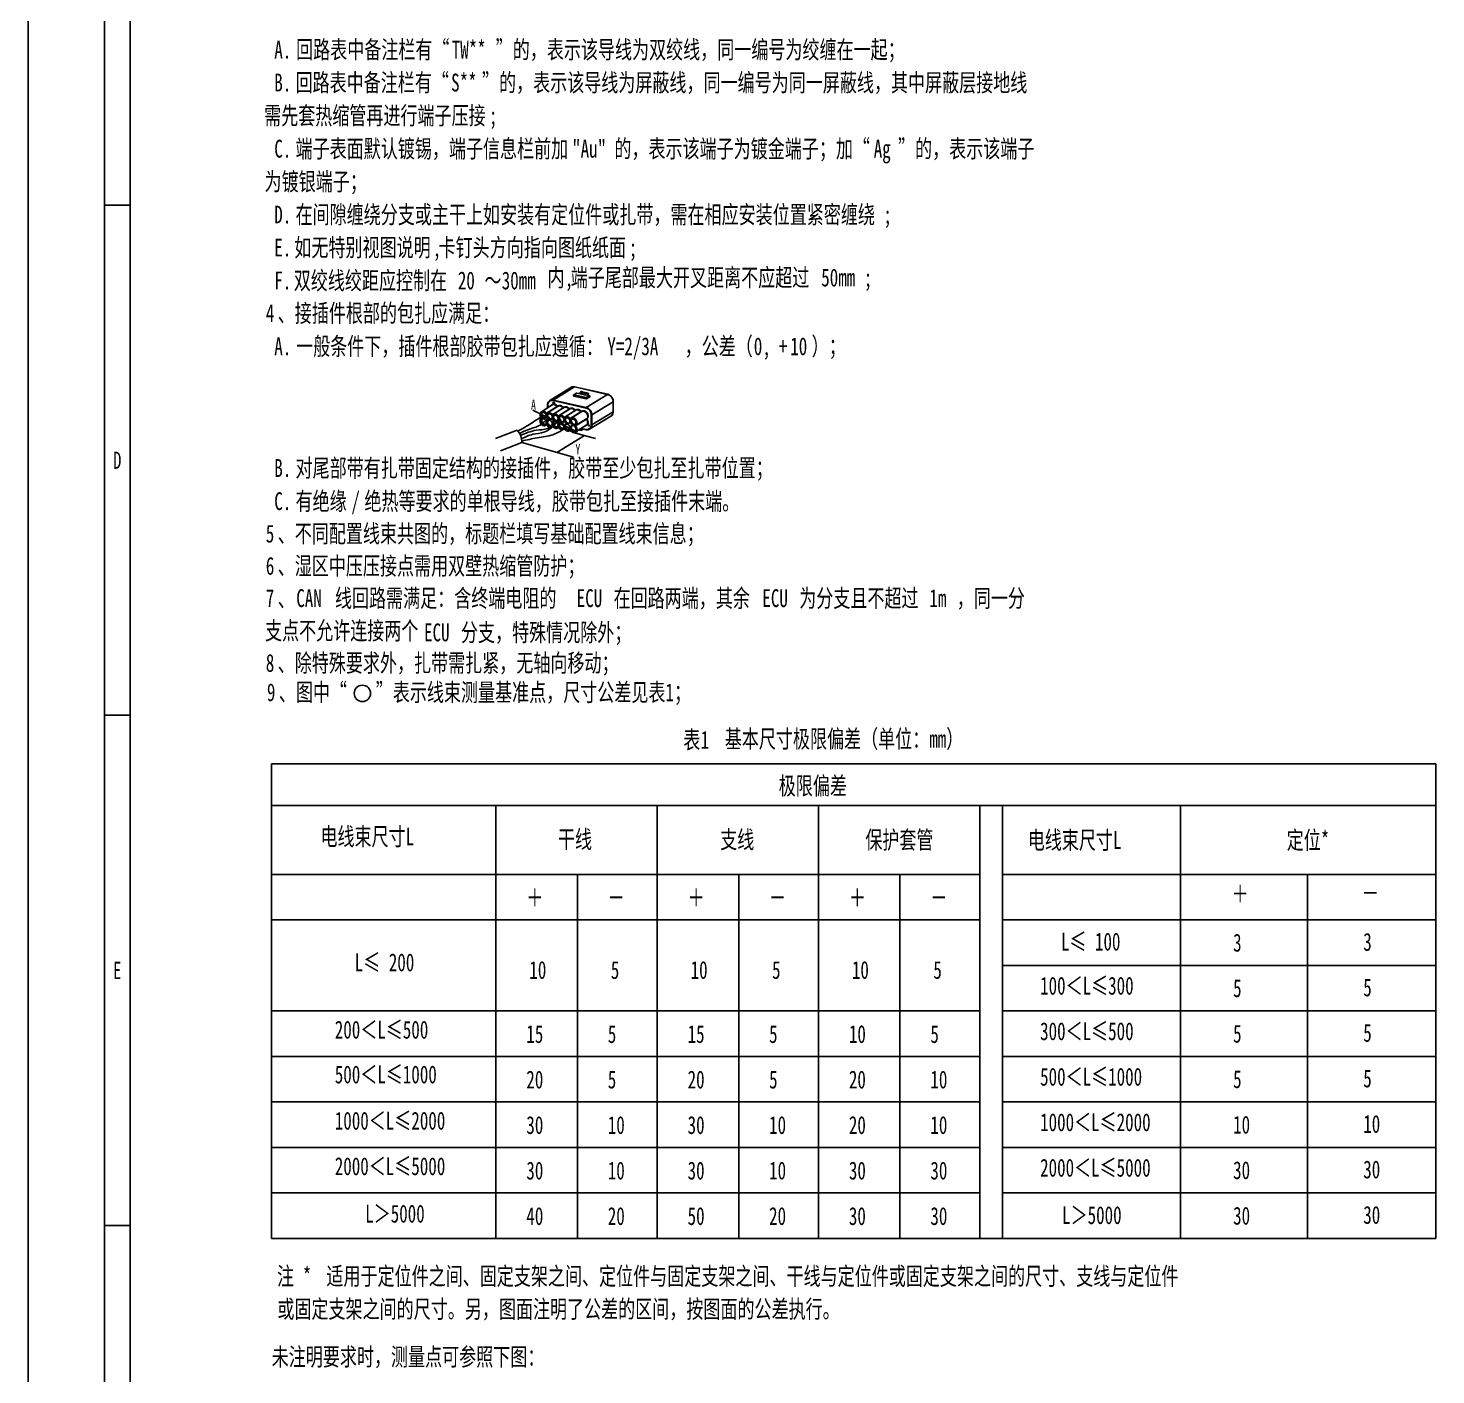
# Model space of a CAD drawing. Header units: inches. Extents: x 47316 to 59086, y 3141 to 11743.
# Drawn here: x 47316.3 to 47592.4, y 8538.1 to 8802 of the extents above; entities that cross this region are included whole.
import ezdxf

# ---------------------------------------------------------------- set-up
doc = ezdxf.new("R2010")
doc.units = ezdxf.units.IN
doc.header["$MEASUREMENT"] = 0
doc.styles.add('MtX_SimSun', font='')
doc.styles.get("Standard").update_dxf_attribs({"font": ''})
doc.styles.get('MtX_SimSun').set_extended_font_data('SimSun')
doc.styles.get('Standard').set_extended_font_data('SimSun')

msp = doc.modelspace()

# ---------------------------------------------------------------- hatches: boundary and pattern name
at = {"lineweight": -3}
h = msp.add_hatch(color=0, dxfattribs=at)
h.dxf.hatch_style = 2
h.paths.add_polyline_path([(47416.67, 8726.65), (47417.38, 8726.13), (47416.54, 8726.39)])
h = msp.add_hatch(color=0, dxfattribs=at)
h.dxf.hatch_style = 2
h.paths.add_polyline_path([(47422.89, 8723.57), (47422.04, 8723.83), (47422.76, 8723.31)])
h = msp.add_hatch(color=0, dxfattribs=at)
h.dxf.hatch_style = 2
h.paths.add_polyline_path([(47424.61, 8721.86), (47425.43, 8722.18), (47424.76, 8721.61)])
h = msp.add_hatch(color=0, dxfattribs=at)
h.dxf.hatch_style = 2
h.paths.add_polyline_path([(47420.7, 8719.45), (47420.04, 8718.86), (47420.85, 8719.2)])

# ---------------------------------------------------------------- linework, layer by layer
at = {"color": 0, "lineweight": -3}
for p, q in [((47316.34, 9087.33), (47316.34, 8246.33)), ((47336.34, 9067.33), (47336.34, 8267.33)), ((47331.34, 8767.33), (47331.34, 8814.49)), ((47336.34, 8767.33), (47331.34, 8767.33)), ((47331.34, 8767.33), (47331.34, 8267.33)), ((47418.51, 8728.94), (47418.62, 8729.02)), ((47418.62, 8729.02), (47418.63, 8729.03)), ((47418.63, 8729.03), (47422.79, 8731.59)), ((47425.75, 8727.56), (47419.27, 8729.02)), ((47419.31, 8729.13), (47423.48, 8731.69)), ((47425.79, 8727.67), (47419.31, 8729.13)), ((47422.79, 8731.59), (47422.91, 8731.65)), ((47422.91, 8731.65), (47423.03, 8731.7)), ((47423.03, 8731.7), (47423.17, 8731.72)), ((47423.17, 8731.72), (47423.32, 8731.73)), ((47423.29, 8730.1), (47423.29, 8729.92)), ((47423.32, 8731.73), (47423.47, 8731.71)), ((47423.89, 8730.5), (47423.32, 8730.15)), ((47423.32, 8730.08), (47423.32, 8729.9)), ((47423.32, 8730.08), (47425.77, 8729.53)), ((47423.32, 8729.9), (47425.77, 8729.35)), ((47423.92, 8730.51), (47423.35, 8730.16)), ((47423.35, 8730.16), (47425.8, 8729.61)), ((47423.47, 8731.71), (47423.51, 8731.7)), ((47423.48, 8731.69), (47429.96, 8730.24)), ((47423.51, 8731.7), (47430, 8730.25)), ((47424.59, 8730.36), (47423.92, 8730.51)), ((47424.59, 8730.36), (47423.93, 8730.51)), ((47424.59, 8730.34), (47424.58, 8730.63)), ((47424.6, 8730.67), (47424.8, 8730.79)), ((47424.61, 8730.33), (47424.6, 8730.61)), ((47425.61, 8730.38), (47424.6, 8730.61)), ((47425.62, 8730.1), (47424.61, 8730.33)), ((47424.63, 8730.67), (47424.82, 8730.79)), ((47425.63, 8730.44), (47424.63, 8730.67)), ((47424.82, 8730.79), (47425.05, 8730.74)), ((47424.83, 8730.79), (47425.06, 8730.74)), ((47424.99, 8730.7), (47425.05, 8730.74)), ((47425.53, 8730.58), (47424.99, 8730.7)), ((47425.53, 8730.59), (47425.02, 8730.7)), ((47425.07, 8730.74), (47425.06, 8730.74)), ((47425.07, 8730.74), (47425.3, 8730.64)), ((47425.09, 8730.69), (47425.11, 8730.68)), ((47425.09, 8730.69), (47425.09, 8730.69)), ((47425.59, 8730.62), (47425.53, 8730.58)), ((47425.57, 8730.61), (47425.53, 8730.59)), ((47425.59, 8730.62), (47425.83, 8730.56)), ((47425.6, 8730.62), (47425.84, 8730.57)), ((47425.61, 8730.38), (47425.62, 8730.1)), ((47425.83, 8730.56), (47425.63, 8730.44)), ((47425.86, 8730.51), (47425.67, 8730.39)), ((47425.67, 8730.39), (47425.68, 8730.11)), ((47425.72, 8730.13), (47425.68, 8730.11)), ((47426.4, 8729.98), (47425.72, 8730.13)), ((47426.42, 8729.98), (47425.73, 8730.14)), ((47425.77, 8729.53), (47425.77, 8729.35)), ((47429.96, 8730.24), (47425.79, 8727.67)), ((47425.8, 8729.61), (47426.4, 8729.98)), ((47425.84, 8730.57), (47425.84, 8730.56)), ((47426.2, 8730.41), (47425.84, 8730.56)), ((47425.85, 8729.54), (47426.46, 8729.91)), ((47425.85, 8729.36), (47426.46, 8729.73)), ((47425.85, 8729.54), (47425.85, 8729.36)), ((47426.22, 8730.36), (47425.86, 8730.51)), ((47426.22, 8730.2), (47426.01, 8730.08)), ((47426.22, 8730.21), (47426.22, 8730.37)), ((47426.22, 8730.2), (47426.22, 8730.36)), ((47426.46, 8729.93), (47426.46, 8729.74)), ((47426.46, 8729.91), (47426.46, 8729.73)), ((47430, 8730.25), (47430.14, 8730.21)), ((47430.14, 8730.21), (47430.29, 8730.14)), ((47430.29, 8730.14), (47430.44, 8730.05)), ((47430.44, 8730.05), (47430.58, 8729.94)), ((47430.58, 8729.94), (47430.7, 8729.81)), ((47430.7, 8729.81), (47430.81, 8729.67)), ((47430.81, 8729.67), (47430.9, 8729.52)), ((47430.9, 8729.52), (47430.98, 8729.36)), ((47430.98, 8729.36), (47431.04, 8729.19)), ((47431.04, 8729.19), (47431.07, 8729.02)), ((47431.07, 8729.02), (47431.08, 8728.86)), ((47415.31, 8727.15), (47424.04, 8722.84)), ((47416.73, 8726.43), (47416.72, 8726.3)), ((47416.72, 8726.3), (47416.73, 8726.16)), ((47416.76, 8726.53), (47416.73, 8726.43)), ((47416.8, 8726.63), (47416.76, 8726.53)), ((47416.86, 8726.72), (47416.8, 8726.63)), ((47416.92, 8726.79), (47416.86, 8726.72)), ((47417, 8726.85), (47416.92, 8726.79)), ((47419.13, 8728.16), (47417, 8726.85)), ((47420.11, 8727.84), (47417.98, 8726.53)), ((47418.06, 8726.5), (47418.06, 8726.5)), ((47420.29, 8727.9), (47418.16, 8726.59)), ((47418.19, 8728.16), (47418.18, 8727.58)), ((47418.19, 8728.16), (47418.2, 8728.31)), ((47418.2, 8728.31), (47418.22, 8728.46)), ((47418.22, 8728.46), (47418.27, 8728.61)), ((47418.23, 8728.13), (47418.23, 8727.6)), ((47418.27, 8728.61), (47418.34, 8728.74)), ((47418.34, 8728.74), (47418.42, 8728.84)), ((47418.42, 8728.84), (47418.51, 8728.94)), ((47421.27, 8727.58), (47419.14, 8726.26)), ((47419.22, 8726.24), (47419.21, 8726.24)), ((47419.27, 8728.71), (47419.24, 8728.68)), ((47419.24, 8728.68), (47419.24, 8728.63)), ((47419.24, 8728.63), (47419.27, 8728.66)), ((47419.26, 8728.64), (47419.24, 8728.63)), ((47419.26, 8728.64), (47419.27, 8728.65)), ((47419.29, 8728.72), (47419.27, 8728.71)), ((47419.3, 8728.7), (47419.27, 8728.71)), ((47419.27, 8728.66), (47419.27, 8728.43)), ((47419.27, 8728.43), (47419.3, 8728.42)), ((47419.33, 8728.72), (47419.29, 8728.72)), ((47419.33, 8728.72), (47419.3, 8728.7)), ((47419.3, 8728.42), (47419.3, 8728.7)), ((47419.33, 8728.44), (47419.3, 8728.42)), ((47421.45, 8727.64), (47419.32, 8726.33)), ((47419.33, 8728.44), (47419.33, 8728.72)), ((47419.36, 8728.65), (47419.35, 8728.63)), ((47419.35, 8728.63), (47419.38, 8728.62)), ((47419.5, 8728.56), (47419.35, 8728.44)), ((47419.35, 8728.44), (47419.35, 8728.42)), ((47419.35, 8728.42), (47419.54, 8728.37)), ((47419.38, 8728.67), (47419.36, 8728.65)), ((47419.4, 8728.68), (47419.38, 8728.67)), ((47419.4, 8728.68), (47419.38, 8728.67)), ((47419.38, 8728.62), (47419.39, 8728.64)), ((47419.4, 8728.64), (47419.38, 8728.62)), ((47419.39, 8728.64), (47419.41, 8728.64)), ((47419.39, 8728.44), (47419.52, 8728.54)), ((47419.41, 8728.45), (47419.39, 8728.44)), ((47419.54, 8728.4), (47419.39, 8728.44)), ((47419.42, 8728.69), (47419.4, 8728.68)), ((47419.42, 8728.69), (47419.4, 8728.68)), ((47419.44, 8728.67), (47419.4, 8728.68)), ((47419.4, 8728.64), (47419.41, 8728.64)), ((47419.41, 8728.64), (47419.43, 8728.64)), ((47419.41, 8728.45), (47419.55, 8728.55)), ((47419.56, 8728.42), (47419.41, 8728.45)), ((47419.46, 8728.69), (47419.42, 8728.69)), ((47419.43, 8728.64), (47419.45, 8728.64)), ((47419.46, 8728.69), (47419.44, 8728.67)), ((47419.46, 8728.67), (47419.44, 8728.67)), ((47419.45, 8728.64), (47419.48, 8728.63)), ((47419.48, 8728.68), (47419.46, 8728.69)), ((47419.48, 8728.68), (47419.46, 8728.67)), ((47419.49, 8728.66), (47419.46, 8728.67)), ((47419.51, 8728.67), (47419.48, 8728.68)), ((47419.48, 8728.63), (47419.5, 8728.61)), ((47419.51, 8728.67), (47419.49, 8728.66)), ((47419.51, 8728.64), (47419.49, 8728.66)), ((47419.5, 8728.61), (47419.51, 8728.59)), ((47419.51, 8728.58), (47419.5, 8728.56)), ((47419.54, 8728.65), (47419.51, 8728.67)), ((47419.54, 8728.65), (47419.51, 8728.64)), ((47419.53, 8728.61), (47419.51, 8728.64)), ((47419.51, 8728.59), (47419.51, 8728.58)), ((47419.52, 8728.54), (47419.53, 8728.55)), ((47419.55, 8728.55), (47419.52, 8728.54)), ((47419.56, 8728.62), (47419.53, 8728.61)), ((47419.54, 8728.59), (47419.53, 8728.61)), ((47419.53, 8728.55), (47419.54, 8728.57)), ((47419.56, 8728.57), (47419.53, 8728.55)), ((47419.56, 8728.62), (47419.54, 8728.65)), ((47419.56, 8728.6), (47419.54, 8728.59)), ((47419.54, 8728.57), (47419.54, 8728.59)), ((47419.56, 8728.59), (47419.54, 8728.57)), ((47419.56, 8728.42), (47419.54, 8728.4)), ((47419.54, 8728.37), (47419.54, 8728.4)), ((47419.56, 8728.39), (47419.54, 8728.37)), ((47419.55, 8728.55), (47419.56, 8728.57)), ((47419.56, 8728.6), (47419.56, 8728.62)), ((47419.56, 8728.59), (47419.56, 8728.6)), ((47419.56, 8728.57), (47419.56, 8728.59)), ((47419.56, 8728.39), (47419.56, 8728.42)), ((47422.43, 8727.32), (47420.3, 8726)), ((47422.61, 8727.38), (47420.48, 8726.07)), ((47423.59, 8727.05), (47421.46, 8725.74)), ((47423.77, 8727.12), (47421.64, 8725.81)), ((47424.75, 8726.79), (47422.62, 8725.48)), ((47424.93, 8726.86), (47422.8, 8725.55)), ((47426.76, 8724.25), (47426.77, 8726.22)), ((47431.05, 8726.83), (47426.89, 8724.26)), ((47426.89, 8724.26), (47426.9, 8726.23)), ((47426.9, 8726.23), (47431.06, 8728.79)), ((47430.83, 8726.16), (47430.91, 8726.26)), ((47430.91, 8726.26), (47430.98, 8726.39)), ((47430.98, 8726.39), (47431.03, 8726.53)), ((47431.03, 8726.53), (47431.06, 8726.67)), ((47431.06, 8728.79), (47431.05, 8726.83)), ((47431.06, 8726.67), (47431.07, 8726.84)), ((47431.08, 8728.82), (47431.07, 8726.86)), ((47431.07, 8726.84), (47431.07, 8726.86)), ((47431.08, 8728.86), (47431.08, 8728.82)), ((47416.72, 8725.14), (47416.71, 8725.01)), ((47416.71, 8725.01), (47416.73, 8724.88)), ((47416.74, 8725.25), (47416.72, 8725.14)), ((47416.73, 8726.16), (47416.76, 8726.03)), ((47416.73, 8724.88), (47416.76, 8724.75)), ((47416.79, 8725.36), (47416.74, 8725.25)), ((47416.76, 8726.03), (47416.8, 8725.9)), ((47416.76, 8724.75), (47416.81, 8724.62)), ((47416.84, 8725.44), (47416.79, 8725.36)), ((47416.8, 8725.9), (47416.87, 8725.78)), ((47416.81, 8724.62), (47416.88, 8724.5)), ((47416.89, 8725.51), (47416.84, 8725.44)), ((47416.87, 8725.78), (47416.89, 8725.75)), ((47416.88, 8724.5), (47416.97, 8724.39)), ((47416.97, 8725.58), (47416.89, 8725.51)), ((47416.96, 8725.66), (47416.98, 8725.62)), ((47416.98, 8725.59), (47416.97, 8725.58)), ((47416.97, 8725.58), (47416.97, 8725.58)), ((47416.97, 8724.39), (47417.06, 8724.29)), ((47416.98, 8725.62), (47416.98, 8725.59)), ((47417.06, 8724.29), (47417.17, 8724.22)), ((47417.17, 8724.22), (47417.27, 8724.16)), ((47417.27, 8724.16), (47417.38, 8724.12)), ((47417.38, 8724.12), (47417.49, 8724.1)), ((47417.49, 8724.1), (47417.61, 8724.09)), ((47417.61, 8724.09), (47417.7, 8724.11)), ((47417.7, 8724.11), (47417.8, 8724.14)), ((47417.8, 8724.14), (47417.87, 8724.18)), ((47418.01, 8724.26), (47417.87, 8724.18)), ((47417.99, 8724.27), (47417.97, 8724.26)), ((47417.99, 8724.27), (47417.98, 8724.27)), ((47417.98, 8724.27), (47417.98, 8724.26)), ((47418.01, 8724.26), (47417.99, 8724.27)), ((47418.04, 8724.24), (47418.01, 8724.26)), ((47418.08, 8724.19), (47418.04, 8724.24)), ((47418.17, 8724.08), (47418.08, 8724.19)), ((47418.28, 8723.99), (47418.17, 8724.08)), ((47418.4, 8723.91), (47418.28, 8723.99)), ((47418.5, 8723.87), (47418.4, 8723.91)), ((47418.61, 8723.84), (47418.5, 8723.87)), ((47418.72, 8723.83), (47418.61, 8723.84)), ((47418.83, 8723.84), (47418.72, 8723.83)), ((47418.94, 8723.87), (47418.83, 8723.84)), ((47419.03, 8723.92), (47418.94, 8723.87)), ((47419.17, 8724), (47419.03, 8723.92)), ((47419.15, 8724.01), (47419.13, 8724)), ((47419.15, 8724.01), (47419.14, 8724.01)), ((47419.14, 8724.01), (47419.14, 8724)), ((47419.17, 8724), (47419.15, 8724.01)), ((47419.2, 8723.98), (47419.17, 8724)), ((47419.23, 8723.93), (47419.2, 8723.98)), ((47419.33, 8723.82), (47419.23, 8723.93)), ((47419.44, 8723.73), (47419.33, 8723.82)), ((47419.56, 8723.65), (47419.44, 8723.73)), ((47419.66, 8723.61), (47419.56, 8723.65)), ((47419.77, 8723.58), (47419.66, 8723.61)), ((47419.88, 8723.57), (47419.77, 8723.58)), ((47419.99, 8723.58), (47419.88, 8723.57)), ((47420.1, 8723.61), (47419.99, 8723.58)), ((47420.19, 8723.66), (47420.1, 8723.61)), ((47420.33, 8723.74), (47420.19, 8723.66)), ((47420.31, 8723.75), (47420.29, 8723.74)), ((47420.31, 8723.75), (47420.3, 8723.74)), ((47420.3, 8723.74), (47420.3, 8723.74)), ((47420.33, 8723.74), (47420.31, 8723.75)), ((47420.36, 8723.71), (47420.33, 8723.74)), ((47420.39, 8723.67), (47420.36, 8723.71)), ((47420.38, 8725.98), (47420.37, 8725.98)), ((47420.49, 8723.56), (47420.39, 8723.67)), ((47420.6, 8723.47), (47420.49, 8723.56)), ((47420.72, 8723.39), (47420.6, 8723.47)), ((47421.49, 8723.48), (47421.35, 8723.4)), ((47421.47, 8723.49), (47421.45, 8723.48)), ((47421.47, 8723.49), (47421.46, 8723.48)), ((47421.46, 8723.48), (47421.46, 8723.48)), ((47421.49, 8723.48), (47421.47, 8723.49)), ((47421.52, 8723.45), (47421.49, 8723.48)), ((47421.55, 8723.41), (47421.52, 8723.45)), ((47421.54, 8725.72), (47421.53, 8725.72)), ((47422.7, 8725.46), (47422.69, 8725.46)), ((47422.8, 8725.55), (47422.78, 8725.53)), ((47425.8, 8724.19), (47423.67, 8722.88)), ((47425.83, 8725.46), (47423.7, 8724.15)), ((47425.83, 8725.37), (47423.7, 8724.06)), ((47424.72, 8723.26), (47424.72, 8723.45)), ((47424.84, 8723.46), (47424.9, 8723.5)), ((47424.84, 8723.24), (47424.84, 8723.46)), ((47424.85, 8723.56), (47425.73, 8723.37)), ((47424.88, 8723.5), (47425.75, 8723.31)), ((47426.33, 8724.25), (47426.3, 8724.22)), ((47426.3, 8724.22), (47426.3, 8724.17)), ((47426.3, 8724.17), (47426.33, 8724.2)), ((47426.32, 8724.18), (47426.3, 8724.17)), ((47426.32, 8724.18), (47426.33, 8724.19)), ((47426.36, 8724.26), (47426.33, 8724.25)), ((47426.37, 8724.24), (47426.33, 8724.25)), ((47426.33, 8724.2), (47426.33, 8723.97)), ((47426.33, 8723.97), (47426.36, 8723.96)), ((47426.39, 8724.26), (47426.36, 8724.26)), ((47426.36, 8723.96), (47426.37, 8724.24)), ((47426.39, 8723.98), (47426.36, 8723.96)), ((47426.39, 8724.26), (47426.37, 8724.24)), ((47426.39, 8723.98), (47426.39, 8724.26)), ((47426.45, 8723.41), (47430.62, 8725.98)), ((47430.62, 8725.98), (47430.73, 8726.06)), ((47430.73, 8726.06), (47430.83, 8726.16)), ((47408, 8721.6), (47412.22, 8723.25)), ((47413.17, 8720.81), (47408.95, 8719.16)), ((47413.17, 8720.81), (47423.31, 8717.93)), ((47425.44, 8722.18), (47420.04, 8718.86)), ((47420.82, 8723.35), (47420.72, 8723.39)), ((47420.93, 8723.32), (47420.82, 8723.35)), ((47421.04, 8723.31), (47420.93, 8723.32)), ((47421.15, 8723.32), (47421.04, 8723.31)), ((47421.26, 8723.35), (47421.15, 8723.32)), ((47421.35, 8723.4), (47421.26, 8723.35)), ((47421.65, 8723.3), (47421.55, 8723.41)), ((47421.76, 8723.21), (47421.65, 8723.3)), ((47421.88, 8723.13), (47421.76, 8723.21)), ((47421.98, 8723.09), (47421.88, 8723.13)), ((47422.09, 8723.06), (47421.98, 8723.09)), ((47422.2, 8723.05), (47422.09, 8723.06)), ((47422.31, 8723.06), (47422.2, 8723.05)), ((47422.42, 8723.09), (47422.31, 8723.06)), ((47422.51, 8723.14), (47422.42, 8723.09)), ((47422.65, 8723.22), (47422.51, 8723.14)), ((47422.63, 8723.23), (47422.61, 8723.22)), ((47422.63, 8723.23), (47422.62, 8723.22)), ((47422.62, 8723.22), (47422.62, 8723.22)), ((47422.65, 8723.22), (47422.63, 8723.23)), ((47422.68, 8723.19), (47422.65, 8723.22)), ((47422.7, 8723.17), (47422.68, 8723.19)), ((47422.78, 8723.06), (47422.7, 8723.17)), ((47422.88, 8722.97), (47422.78, 8723.06)), ((47423, 8722.89), (47422.88, 8722.97)), ((47423.11, 8722.84), (47423, 8722.89)), ((47423.24, 8722.8), (47423.11, 8722.84)), ((47423.24, 8722.8), (47427.63, 8721.56)), ((47423.36, 8722.79), (47423.24, 8722.8)), ((47423.46, 8722.8), (47423.36, 8722.79)), ((47423.57, 8722.83), (47423.46, 8722.8)), ((47423.67, 8722.87), (47423.57, 8722.83)), ((47424.47, 8723.37), (47424.47, 8723.31)), ((47424.47, 8723.3), (47424.47, 8723.31)), ((47424.47, 8723.31), (47424.47, 8723.31)), ((47424.47, 8723.31), (47424.47, 8723.31)), ((47424.48, 8723.3), (47424.47, 8723.3)), ((47424.51, 8723.3), (47424.48, 8723.3)), ((47424.51, 8723.4), (47424.51, 8723.3)), ((47424.51, 8723.3), (47424.72, 8723.26)), ((47424.51, 8723.27), (47424.51, 8723.3)), ((47424.51, 8723.26), (47424.51, 8723.27)), ((47424.51, 8723.25), (47424.51, 8723.26)), ((47424.52, 8723.25), (47424.51, 8723.25)), ((47424.52, 8723.25), (47424.77, 8723.19)), ((47424.72, 8723.26), (47424.73, 8723.23)), ((47424.75, 8723.24), (47424.72, 8723.26)), ((47424.73, 8723.23), (47424.75, 8723.2)), ((47424.79, 8723.23), (47424.75, 8723.24)), ((47424.75, 8723.2), (47424.77, 8723.19)), ((47424.83, 8723.24), (47424.79, 8723.23)), ((47425.2, 8723.43), (47424.82, 8723.2)), ((47424.84, 8723.24), (47424.83, 8723.24)), ((47425.16, 8723.44), (47424.84, 8723.24)), ((47425.75, 8723.31), (47425.89, 8723.29)), ((47425.89, 8723.29), (47426.04, 8723.28)), ((47426.04, 8723.28), (47426.19, 8723.3)), ((47426.19, 8723.3), (47426.32, 8723.34)), ((47426.32, 8723.34), (47426.43, 8723.4)), ((47426.43, 8723.4), (47426.45, 8723.41)), ((47336.34, 8667.33), (47331.34, 8667.33)), ((47592.4, 8657.79), (47364.07, 8657.79)), ((47364.07, 8657.79), (47364.07, 8564.79)), ((47592.4, 8564.79), (47592.4, 8657.79)), ((47364.07, 8649.68), (47542.31, 8649.68)), ((47408.07, 8564.79), (47408.07, 8649.68)), ((47439.7, 8564.79), (47439.7, 8649.68)), ((47471.33, 8564.79), (47471.33, 8649.68)), ((47502.96, 8564.79), (47502.96, 8649.68)), ((47507.44, 8649.68), (47507.44, 8564.79)), ((47542.31, 8564.79), (47542.31, 8649.68)), ((47542.31, 8649.68), (47592.4, 8649.68)), ((47364.07, 8636.15), (47502.96, 8636.15)), ((47424.05, 8636.15), (47424.05, 8564.79)), ((47455.68, 8636.15), (47455.68, 8564.79)), ((47487.3, 8636.15), (47487.3, 8564.79)), ((47507.44, 8636.15), (47592.4, 8636.15)), ((47567.2, 8636.15), (47567.2, 8564.79)), ((47364.07, 8627.23), (47502.96, 8627.23)), ((47507.44, 8627.23), (47592.4, 8627.23)), ((47507.44, 8618.31), (47592.4, 8618.31)), ((47364.07, 8609.39), (47502.96, 8609.39)), ((47507.44, 8609.39), (47592.4, 8609.39)), ((47364.07, 8600.47), (47502.96, 8600.47)), ((47507.44, 8600.47), (47592.4, 8600.47)), ((47364.07, 8591.55), (47502.96, 8591.55)), ((47507.44, 8591.55), (47592.4, 8591.55)), ((47364.07, 8582.63), (47502.96, 8582.63)), ((47507.44, 8582.63), (47592.4, 8582.63)), ((47364.07, 8573.71), (47502.96, 8573.71)), ((47507.44, 8573.71), (47592.4, 8573.71)), ((47336.34, 8567.33), (47331.34, 8567.33)), ((47364.07, 8564.79), (47592.4, 8564.79))]:
    msp.add_line(p, q, dxfattribs=at)
msp.add_circle((47381.89, 8671.63), 1.61, dxfattribs=at)
for centre, radius, start, end in [((47423.35, 8730.1), 0.06, 121.6329, 179.7235), ((47423.92, 8730.45), 0.06, 77.3398, 121.6329), ((47424.63, 8730.63), 0.045, 121.6295, 182.5609), ((47424.82, 8730.75), 0.045, 77.3408, 121.6329), ((47425, 8730.62), 0.0846, 77.8028, 95.4351), ((47425.52, 8730.57), 0.0128, 28.1467, 68.043), ((47425.59, 8730.58), 0.045, 77.3391, 121.6329), ((47426.18, 8730.37), 0.045, 359.7235, 66.5659), ((47426.4, 8729.93), 0.06, 359.7235, 77.3391), ((47418.46, 8726.11), 0.558, 121.6507, 135.6047), ((47419.62, 8725.85), 0.558, 121.6507, 135.6047), ((47417.73, 8726.32), 1.02, 213.7071, 220.6121), ((47420.78, 8725.59), 0.558, 121.6507, 135.6047), ((47421.94, 8725.33), 0.558, 121.6507, 135.6047), ((47423.1, 8725.07), 0.56, 124.9232, 135.5891), ((47424.87, 8723.49), 0.0184, 71.7983, 111.3566), ((47409.69, 8720.85), 3.48, 359.2553, 43.4381), ((47424.53, 8723.31), 0.0602, 179.7018, 257.3656), ((47424.79, 8723.26), 0.0712, 256.4142, 301.0924)]:
    msp.add_arc(centre, radius, start, end, dxfattribs=at)
for centre, major_axis, ratio, start_param, end_param in [((47423.47, 8730.5), (0.68, -1.1), 0.798879, 2.479583, 3.141668), ((47419.26, 8727.9), (0.63, -1.02), 0.798879, 2.479583, 4.05038), ((47419.31, 8727.93), (0.68, -1.1), 0.798879, 2.479583, 3.141668), ((47419.31, 8729.05), (0.0197, 0.0878), 0.474432, 0.433465, 2.004262), ((47423.35, 8730.1), (-0.06, 0.0003), 0.369739, 0, 1.034895), ((47423.35, 8729.92), (-0.06, 0.0003), 0.369739, 0, 1.034895), ((47423.35, 8730.1), (-0.0131, -0.0586), 0.474432, 3.575058, 5.145854), ((47423.35, 8730.1), (-0.0315, 0.0511), 0.798879, 5.621176, 6.283035), ((47423.48, 8731.53), (0.039, 0.176), 0.474432, 0, 0.433465), ((47423.92, 8730.45), (-0.0315, 0.0511), 0.798879, 5.621176, 6.283261), ((47423.92, 8730.45), (0.0131, 0.0586), 0.474432, 0.000118, 0.433465), ((47424.63, 8730.63), (0.045, 0.002), 0.437959, 3.141593, 4.156456), ((47424.64, 8730.34), (-0.045, 0.0001), 0.370411, 0.016104, 1.032687), ((47424.63, 8730.63), (0.0236, -0.0383), 0.798879, 2.479583, 3.141593), ((47424.63, 8730.63), (0.0099, 0.0439), 0.474432, 0.433465, 2.091528), ((47424.82, 8730.75), (0.0236, -0.0383), 0.798879, 2.479583, 3.141668), ((47424.82, 8730.75), (-0.0099, -0.0439), 0.474432, 3.32729, 3.575058), ((47424.82, 8730.75), (-0.0099, -0.0439), 0.474432, 3.141654, 3.264998), ((47425.05, 8730.7), (0.0236, -0.0383), 0.798879, 0.908787, 2.479583), ((47425.05, 8730.7), (-0.0099, -0.0439), 0.474432, 3.141654, 3.575058), ((47425.05, 8730.7), (-0.0179, -0.0413), 0.876721, 1.736241, 3.141708), ((47425.59, 8730.58), (-0.0236, 0.0383), 0.798879, 5.621176, 6.283261), ((47425.59, 8730.58), (0.0099, 0.0439), 0.474432, 6.283185, 6.716651), ((47425.63, 8730.4), (0.0099, 0.0439), 0.474432, 0.433465, 2.091528), ((47425.63, 8730.4), (-0.045, -0.002), 0.437959, 1.014863, 2.58566), ((47425.64, 8730.12), (0.045, -0.0001), 0.370411, 4.17428, 5.745076), ((47425.63, 8730.4), (-0.0236, 0.0383), 0.798879, 4.05038, 5.621176), ((47425.72, 8730.08), (0.0131, 0.0586), 0.474432, 0, 0.433465), ((47425.8, 8729.55), (-0.0131, -0.0586), 0.474432, 3.575058, 5.145854), ((47425.8, 8729.55), (-0.06, 0.0003), 0.369739, 1.034895, 2.605691), ((47425.8, 8729.37), (-0.06, 0.0003), 0.369739, 1.034895, 2.605691), ((47425.8, 8729.55), (0.0315, -0.0511), 0.798879, 0.908787, 2.479583), ((47425.83, 8730.52), (0.0099, 0.0439), 0.474432, 0, 0.157658), ((47425.83, 8730.52), (0.0099, 0.0439), 0.474432, 0.21995, 0.433465), ((47425.83, 8730.52), (-0.0236, 0.0383), 0.798879, 4.05038, 5.621176), ((47425.83, 8730.52), (0.0179, 0.0413), 0.876721, 4.877833, 6.2833), ((47426.18, 8730.37), (0.0179, 0.0413), 0.876721, 4.877833, 6.283328), ((47426.18, 8730.37), (0.045, -0.0002), 0.369739, 5.747284, 6.283185), ((47426.18, 8730.21), (-0.045, 0.0002), 0.369739, 2.605691, 3.141593), ((47426.4, 8729.93), (0.0131, 0.0586), 0.474432, 0, 0.433465), ((47426.4, 8729.93), (0.0315, -0.0511), 0.798879, 0.908787, 2.479583), ((47426.4, 8729.93), (-0.06, 0.0003), 0.369739, 2.605691, 3.141593), ((47426.4, 8729.74), (-0.06, 0.0003), 0.369739, 2.605691, 3.141593), ((47429.96, 8730.07), (-0.039, -0.176), 0.474432, 3.141593, 3.575058), ((47429.95, 8729.04), (0.68, -1.1), 0.798879, 0.908787, 2.479583), ((47417.41, 8726.12), (-0.405, 0.658), 0.798879, 4.763533, 8.049615), ((47417.41, 8726.12), (0.342, -0.556), 0.798879, 2.479583425205964, 8.762768732385549), ((47417.44, 8726.14), (-0.311, 0.504), 0.798879, 0.000076, 2.479583), ((47417.44, 8726.14), (-0.437, 0.709), 0.798879, 4.763533, 6.283214), ((47417.56, 8726.22), (-0.311, 0.504), 0.798879, 0.153087, 2.988505), ((47417.44, 8726.14), (-0.311, 0.504), 0.798879, 5.621176, 6.283261), ((47417.44, 8726.14), (-0.311, 0.504), 0.798879, 3.141668, 5.621176), ((47417.95, 8726.5), (-0.0498, -0.0335), 0.030749, 3.786331, 5.357128), ((47417.99, 8726.53), (0.063, -0.102), 0.798879, 4.763533, 6.478819), ((47418.02, 8726.55), (-0.0315, 0.0511), 0.798879, 1.621941, 3.141701), ((47418.57, 8725.86), (0.342, -0.556), 0.798879, 2.479583425205964, 8.762768732385549), ((47418.1, 8726.46), (0.0428, -0.042), 0.590018, 3.141476, 4.567062), ((47418.6, 8725.88), (-0.311, 0.504), 0.798879, 0.000076, 2.479583), ((47418.57, 8725.86), (-0.405, 0.658), 0.798879, 4.763533, 6.478819), ((47418.6, 8725.88), (-0.437, 0.709), 0.798879, 4.763533, 6.283067), ((47418.72, 8725.96), (-0.311, 0.504), 0.798879, 0.153087, 2.988505), ((47418.28, 8728.16), (-0.09, 0.0004), 0.369739, 0, 1.034895), ((47418.6, 8725.88), (-0.311, 0.504), 0.798879, 5.621176, 6.283261), ((47418.6, 8725.88), (-0.311, 0.504), 0.798879, 3.141668, 5.621176), ((47419.6, 8727.47), (-0.468, 0.76), 0.798879, 4.763533, 6.651951), ((47419.11, 8726.24), (-0.0498, -0.0335), 0.030749, 3.786331, 5.357128), ((47419.15, 8726.27), (0.063, -0.102), 0.798879, 4.763533, 6.478819), ((47419.57, 8727.45), (-0.437, 0.709), 0.798879, 4.763533, 6.283214), ((47419.18, 8726.29), (-0.0315, 0.0511), 0.798879, 1.621941, 3.141701), ((47419.73, 8725.6), (0.342, -0.556), 0.798879, 2.479583425205964, 8.762768732385549), ((47419.26, 8726.2), (0.0428, -0.042), 0.590018, 3.141476, 4.567062), ((47419.73, 8725.6), (-0.405, 0.658), 0.798879, 4.763533, 6.478819), ((47419.76, 8725.62), (-0.437, 0.709), 0.798879, 4.763533, 6.283067), ((47420.15, 8727.86), (-0.0498, -0.0335), 0.030749, 0.644739, 2.215535), ((47420.15, 8727.86), (-0.0315, 0.0511), 0.798879, 1.621941, 2.370486), ((47420.76, 8727.21), (-0.468, 0.76), 0.798879, 4.763533, 6.478819), ((47420.15, 8727.86), (0.0428, -0.042), 0.590018, 0.605431, 1.42547), ((47420.73, 8727.19), (-0.437, 0.709), 0.798879, 4.763533, 6.283294), ((47420.92, 8725.36), (-0.437, 0.709), 0.798879, 4.763533, 6.283067), ((47421.31, 8727.6), (-0.0498, -0.0335), 0.030749, 0.644739, 2.215535), ((47421.31, 8727.6), (-0.0315, 0.0511), 0.798879, 1.621941, 2.370486), ((47421.92, 8726.95), (-0.468, 0.76), 0.798879, 4.763533, 6.478819), ((47421.31, 8727.6), (0.0428, -0.042), 0.590018, 0.605431, 1.42547), ((47421.89, 8726.93), (-0.437, 0.709), 0.798879, 4.763533, 6.283294), ((47422.47, 8727.34), (-0.0498, -0.0335), 0.030749, 0.644739, 2.215535), ((47422.47, 8727.34), (-0.0315, 0.0511), 0.798879, 1.621941, 2.370486), ((47423.08, 8726.69), (-0.468, 0.76), 0.798879, 4.763533, 6.478819), ((47422.47, 8727.34), (0.0428, -0.042), 0.590018, 0.605431, 1.42547), ((47423.05, 8726.67), (-0.437, 0.709), 0.798879, 4.763533, 6.283294), ((47423.63, 8727.08), (-0.0498, -0.0335), 0.030749, 0.644739, 2.215535), ((47423.63, 8727.08), (-0.0315, 0.0511), 0.798879, 1.621941, 2.370486), ((47424.24, 8726.43), (-0.468, 0.76), 0.798879, 4.763533, 6.478819), ((47423.63, 8727.08), (0.0428, -0.042), 0.590018, 0.605431, 1.42547), ((47424.21, 8726.41), (-0.437, 0.709), 0.798879, 4.763533, 6.283294), ((47424.79, 8726.82), (-0.0498, -0.0335), 0.030749, 0.644739, 2.215535), ((47424.79, 8726.82), (-0.0315, 0.0511), 0.798879, 1.621941, 2.370486), ((47425.4, 8726.17), (-0.468, 0.76), 0.798879, 3.192737, 6.478819), ((47424.79, 8726.82), (0.0428, -0.042), 0.590018, 0.605431, 1.42547), ((47425.37, 8726.15), (-0.437, 0.709), 0.798879, 3.192737, 6.283185), ((47425.79, 8727.59), (0.0197, 0.0878), 0.474432, 0.433465, 2.004262), ((47425.74, 8726.45), (0.63, -1.02), 0.798879, 0.908787, 2.479583), ((47425.79, 8726.48), (0.68, -1.1), 0.798879, 0.908787, 2.479583), ((47426.82, 8726.24), (0.09, -0.0004), 0.369739, 4.176487, 5.747284), ((47429.94, 8727.07), (0.68, -1.1), 0.798879, 0.000076, 0.908787), ((47430.89, 8726.86), (-0.18, 0.001), 0.369739, 2.605691, 3.141593), ((47430.9, 8728.83), (0.18, -0.001), 0.369739, 5.747284, 6.283185), ((47417.4, 8724.87), (-0.405, 0.658), 0.798879, 0.051144, 3.337226), ((47417.4, 8724.87), (0.342, -0.556), 0.798879, 5.621176, 11.904361), ((47417.44, 8724.89), (-0.311, 0.504), 0.798879, 0.000076, 2.479583), ((47417, 8725.53), (0.0347, -0.049), 0.600705, 3.103121, 4.673917), ((47417, 8725.7), (0.0455, 0.0391), 0.116923, 2.206934, 3.141593), ((47416.91, 8725.61), (-0.063, 0.102), 0.798879, 3.192737, 4.908023), ((47417.56, 8724.96), (-0.311, 0.504), 0.798879, 0.153087, 0.908787), ((47417.56, 8724.96), (-0.311, 0.504), 0.798879, 0.908787, 2.988505), ((47417.44, 8724.89), (-0.311, 0.504), 0.798879, 5.621176, 6.283261), ((47417.44, 8724.89), (-0.311, 0.504), 0.798879, 2.479583, 3.141668), ((47417.44, 8726.14), (-0.311, 0.504), 0.798879, 2.479583, 3.141668), ((47417.44, 8724.89), (-0.311, 0.504), 0.798879, 3.141668, 5.621176), ((47417.44, 8724.89), (-0.437, 0.709), 0.798879, 3.141593, 3.337226), ((47417.98, 8724.19), (0.063, -0.102), 0.798879, 1.621941, 3.337226), ((47417.94, 8724.3), (-0.0428, 0.042), 0.590018, 1.42547, 2.996266), ((47418.01, 8724.21), (-0.0315, 0.0511), 0.798879, 0.000109, 0.195634), ((47418.56, 8724.61), (0.342, -0.556), 0.798879, 5.621176, 11.904361), ((47418.6, 8724.63), (-0.311, 0.504), 0.798879, 0.000076, 2.479583), ((47418.09, 8724.27), (0.0498, 0.0335), 0.030749, 2.215535, 3.141593), ((47418.56, 8724.61), (-0.405, 0.658), 0.798879, 1.621941, 3.337226), ((47418.72, 8724.7), (-0.311, 0.504), 0.798879, 0.153087, 0.908787), ((47418.72, 8724.7), (-0.311, 0.504), 0.798879, 0.908787, 2.988505), ((47418.6, 8724.63), (-0.311, 0.504), 0.798879, 5.621176, 6.283261), ((47418.6, 8724.63), (-0.311, 0.504), 0.798879, 2.479583, 3.141668), ((47418.6, 8725.88), (-0.311, 0.504), 0.798879, 2.479583, 3.141668), ((47418.6, 8724.63), (-0.311, 0.504), 0.798879, 3.141668, 5.621176), ((47418.6, 8724.63), (-0.437, 0.709), 0.798879, 3.141474, 3.337226), ((47419.14, 8723.93), (0.063, -0.102), 0.798879, 1.621941, 3.337226), ((47419.09, 8724.04), (-0.0428, 0.042), 0.590018, 1.42547, 2.996266), ((47419.17, 8723.95), (-0.0315, 0.0511), 0.798879, 0.000109, 0.195634), ((47419.72, 8724.35), (0.342, -0.556), 0.798879, 5.621176, 11.904361), ((47419.75, 8724.37), (-0.311, 0.504), 0.798879, 0.000076, 2.479583), ((47419.25, 8724.01), (0.0498, 0.0335), 0.030749, 2.215535, 3.141593), ((47419.76, 8725.62), (-0.311, 0.504), 0.798879, 0.000076, 2.479583), ((47419.72, 8724.35), (-0.405, 0.658), 0.798879, 1.621941, 3.337226), ((47419.88, 8725.7), (-0.311, 0.504), 0.798879, 0.153087, 2.988505), ((47419.88, 8724.44), (-0.311, 0.504), 0.798879, 0.153087, 0.908787), ((47419.88, 8724.44), (-0.311, 0.504), 0.798879, 0.908787, 2.988505), ((47419.75, 8724.37), (-0.311, 0.504), 0.798879, 5.621176, 6.283261), ((47419.76, 8725.62), (-0.311, 0.504), 0.798879, 5.621176, 6.283261), ((47419.75, 8724.37), (-0.311, 0.504), 0.798879, 2.479583, 3.141668), ((47419.76, 8725.62), (-0.311, 0.504), 0.798879, 3.141668, 5.621176), ((47419.76, 8725.62), (-0.311, 0.504), 0.798879, 2.479583, 3.141668), ((47419.75, 8724.37), (-0.311, 0.504), 0.798879, 3.141668, 5.621176), ((47419.75, 8724.37), (-0.437, 0.709), 0.798879, 3.141474, 3.337226), ((47420.3, 8723.67), (0.063, -0.102), 0.798879, 1.621941, 3.337226), ((47420.25, 8723.78), (-0.0428, 0.042), 0.590018, 1.42547, 2.996266), ((47420.26, 8725.98), (-0.0498, -0.0335), 0.030749, 3.786331, 5.357128), ((47420.31, 8726.01), (0.063, -0.102), 0.798879, 4.763533, 6.478819), ((47420.33, 8723.69), (-0.0315, 0.0511), 0.798879, 0.000109, 0.195634), ((47420.34, 8726.03), (-0.0315, 0.0511), 0.798879, 1.621941, 3.141701), ((47420.88, 8724.09), (0.342, -0.556), 0.798879, 5.621176, 11.904361), ((47420.89, 8725.34), (0.342, -0.556), 0.798879, 2.479583425205964, 8.762768732385549), ((47420.91, 8724.11), (-0.311, 0.504), 0.798879, 0.000076, 2.479583), ((47420.41, 8723.75), (0.0498, 0.0335), 0.030749, 2.215535, 3.141593), ((47420.42, 8725.94), (0.0428, -0.042), 0.590018, 3.141476, 4.567062), ((47420.92, 8725.36), (-0.311, 0.504), 0.798879, 0.000076, 2.479583), ((47420.88, 8724.09), (-0.405, 0.658), 0.798879, 1.621941, 3.337226), ((47420.89, 8725.34), (-0.405, 0.658), 0.798879, 4.763533, 6.478819), ((47421.04, 8725.44), (-0.311, 0.504), 0.798879, 0.153087, 2.988505), ((47421.04, 8724.18), (-0.311, 0.504), 0.798879, 0.153087, 0.908787), ((47421.04, 8724.18), (-0.311, 0.504), 0.798879, 0.908787, 2.988505), ((47420.91, 8724.11), (-0.311, 0.504), 0.798879, 5.621176, 6.283261), ((47420.92, 8725.36), (-0.311, 0.504), 0.798879, 5.621176, 6.283261), ((47420.91, 8724.11), (-0.311, 0.504), 0.798879, 2.479583, 3.141668), ((47420.92, 8725.36), (-0.311, 0.504), 0.798879, 3.141668, 5.621176), ((47420.92, 8725.36), (-0.311, 0.504), 0.798879, 2.479583, 3.141668), ((47420.91, 8724.11), (-0.311, 0.504), 0.798879, 3.141668, 5.621176), ((47420.91, 8724.11), (-0.437, 0.709), 0.798879, 3.141474, 3.337226), ((47421.46, 8723.41), (0.063, -0.102), 0.798879, 1.621941, 3.337226), ((47421.41, 8723.52), (-0.0428, 0.042), 0.590018, 1.42547, 2.996266), ((47421.42, 8725.72), (-0.0498, -0.0335), 0.030749, 3.786331, 5.357128), ((47421.47, 8725.75), (0.063, -0.102), 0.798879, 4.763533, 6.478819), ((47421.49, 8723.43), (-0.0315, 0.0511), 0.798879, 0.000109, 0.195634), ((47421.5, 8725.77), (-0.0315, 0.0511), 0.798879, 1.621941, 3.141701), ((47422.04, 8723.83), (0.342, -0.556), 0.798879, 5.621176, 11.904361), ((47422.05, 8725.08), (0.342, -0.556), 0.798879, 2.479583425205964, 8.762768732385549), ((47421.58, 8725.68), (0.0428, -0.042), 0.590018, 3.141476, 4.567062), ((47422.07, 8723.84), (-0.311, 0.504), 0.798879, 0.000076, 2.479583), ((47421.57, 8723.49), (0.0498, 0.0335), 0.030749, 2.215535, 3.141593), ((47422.08, 8725.1), (-0.311, 0.504), 0.798879, 0.000076, 2.479583), ((47422.04, 8723.83), (-0.405, 0.658), 0.798879, 1.621941, 3.337226), ((47422.05, 8725.08), (-0.405, 0.658), 0.798879, 4.763533, 6.478819), ((47422.08, 8725.1), (-0.437, 0.709), 0.798879, 4.763533, 6.283067), ((47422.2, 8725.17), (-0.311, 0.504), 0.798879, 0.153087, 2.988505), ((47422.2, 8723.92), (-0.311, 0.504), 0.798879, 0.153087, 0.908787), ((47422.2, 8723.92), (-0.311, 0.504), 0.798879, 0.908787, 2.988505), ((47422.07, 8723.84), (-0.311, 0.504), 0.798879, 5.621176, 6.283261), ((47422.08, 8725.1), (-0.311, 0.504), 0.798879, 5.621176, 6.283261), ((47422.08, 8725.1), (-0.311, 0.504), 0.798879, 3.141668, 5.621176), ((47422.08, 8725.1), (-0.311, 0.504), 0.798879, 2.479583, 3.141668), ((47422.07, 8723.84), (-0.311, 0.504), 0.798879, 3.141668, 5.621176), ((47422.58, 8725.46), (-0.0498, -0.0335), 0.030749, 3.786331, 5.357128), ((47422.63, 8725.49), (0.063, -0.102), 0.798879, 4.763533, 6.478819), ((47422.66, 8725.51), (-0.0315, 0.0511), 0.798879, 1.621941, 3.141701), ((47423.2, 8723.57), (0.342, -0.556), 0.798879, 5.621176, 11.904361), ((47423.21, 8724.82), (0.342, -0.556), 0.798879, 2.479583425205964, 8.762768732385549), ((47422.74, 8725.42), (0.0428, -0.042), 0.590018, 3.141476, 4.567062), ((47423.23, 8723.58), (-0.311, 0.504), 0.798879, 0.000076, 2.479583), ((47423.24, 8724.84), (-0.311, 0.504), 0.798879, 0.000076, 2.479583), ((47423.2, 8723.57), (-0.405, 0.658), 0.798879, 1.621941, 4.908023), ((47423.21, 8724.82), (-0.405, 0.658), 0.798879, 3.192737, 6.478819), ((47423.24, 8724.84), (-0.437, 0.709), 0.798879, 3.192737, 6.283185), ((47423.36, 8724.91), (-0.311, 0.504), 0.798879, 0.153087, 2.988505), ((47423.36, 8723.66), (-0.311, 0.504), 0.798879, 0.153087, 0.908787), ((47423.36, 8723.66), (-0.311, 0.504), 0.798879, 0.908787, 2.988505), ((47423.23, 8723.58), (-0.311, 0.504), 0.798879, 5.621176, 6.283261), ((47423.24, 8724.84), (-0.311, 0.504), 0.798879, 5.621176, 6.283261), ((47423.24, 8724.84), (-0.311, 0.504), 0.798879, 3.141668, 5.621176), ((47423.24, 8724.84), (-0.311, 0.504), 0.798879, 2.479583, 3.141668), ((47423.23, 8723.58), (-0.311, 0.504), 0.798879, 3.141668, 5.621176), ((47423.71, 8724.08), (0.063, -0.102), 0.798879, 3.192737, 4.908023), ((47423.67, 8724.2), (-0.0347, 0.049), 0.600705, 1.532325, 3.103121), ((47423.67, 8724.03), (-0.0455, -0.0391), 0.116923, 3.77773, 5.348527), ((47423.23, 8723.58), (-0.437, 0.709), 0.798879, 3.141621, 4.908023), ((47423.74, 8724.1), (-0.0315, 0.0511), 0.798879, 0.051144, 1.76643), ((47424.85, 8723.42), (0.079, -0.128), 0.798879, 2.479583, 4.05038), ((47424.77, 8723.48), (0.09, -0.0004), 0.369739, 4.176487, 5.747284), ((47424.9, 8723.45), (0.0315, -0.0511), 0.798879, 3.141668, 4.05038), ((47424.9, 8723.59), (-0.0197, -0.0878), 0.474432, 5.145854, 6.283185), ((47425.39, 8724.91), (-0.468, 0.76), 0.798879, 2.772827, 4.908023), ((47425.73, 8724.48), (0.63, -1.02), 0.798879, 5.621176, 7.191972), ((47425.36, 8724.89), (-0.437, 0.709), 0.798879, 3.141621, 4.908023), ((47425.87, 8725.41), (-0.0315, 0.0511), 0.798879, 0.051144, 1.76643), ((47425.87, 8725.41), (-0.0347, 0.049), 0.600705, 4.673917, 6.244714), ((47425.87, 8725.41), (-0.0455, -0.0391), 0.116923, 0.636138, 2.206934), ((47425.78, 8724.51), (0.68, -1.1), 0.798879, 0.000076, 0.908787), ((47426.81, 8724.28), (0.09, -0.0004), 0.369739, 4.176487, 5.747284), ((47422.07, 8723.84), (-0.311, 0.504), 0.798879, 2.479583, 3.141668), ((47422.07, 8723.84), (-0.437, 0.709), 0.798879, 3.141474, 3.337226), ((47422.62, 8723.15), (0.063, -0.102), 0.798879, 1.621941, 3.337226), ((47422.57, 8723.26), (-0.0428, 0.042), 0.590018, 1.42547, 2.996266), ((47422.65, 8723.17), (-0.0315, 0.0511), 0.798879, 0.000109, 0.195634), ((47422.73, 8723.23), (0.0498, 0.0335), 0.030749, 2.215535, 3.141593), ((47423.23, 8723.58), (-0.311, 0.504), 0.798879, 2.479583, 3.141668), ((47424.79, 8723.25), (-0.0315, 0.0511), 0.798879, 3.141668, 4.05038), ((47425.77, 8723.4), (-0.0197, -0.0878), 0.474432, 5.145854, 6.283185)]:
    msp.add_ellipse(centre, major_axis=major_axis, ratio=ratio, start_param=start_param, end_param=end_param, dxfattribs=at)
for points, knots in [([(47417.41, 8726.12), (47416.66, 8725.65), (47415.55, 8724.94), (47413.91, 8723.86), (47412.95, 8723.36), (47412.38, 8723.06)], [0, 0, 0, 0, 2.656687, 3.956572, 5.893151, 5.893151, 5.893151, 5.893151]), ([(47418.57, 8725.86), (47417.91, 8725.17), (47416.71, 8723.94), (47414.44, 8723.42), (47413.24, 8722.83), (47412.72, 8722.57)], [0, 0, 0, 0, 2.793289, 5.032882, 6.801302, 6.801302, 6.801302, 6.801302]), ([(47420.89, 8725.34), (47420.44, 8725.05), (47419.54, 8724.46), (47418.08, 8723.26), (47415.58, 8723.34), (47413.89, 8722.63), (47412.9, 8722.2)], [0, 0, 0, 0, 1.618973, 3.240412, 5.490413, 8.717788, 8.717788, 8.717788, 8.717788]), ([(47419.75, 8724.37), (47419.04, 8723.75), (47417.77, 8722.65), (47415.23, 8722.54), (47413.83, 8721.89), (47413.1, 8721.53)], [0, 0, 0, 0, 2.722782, 4.89797, 7.326651, 7.326651, 7.326651, 7.326651]), ([(47422.04, 8723.83), (47421.14, 8723.25), (47419.34, 8722.11), (47416.17, 8721.78), (47414.15, 8721.32), (47413.16, 8721.09)], [0, 0, 0, 0, 3.153959, 6.316485, 9.380542, 9.380542, 9.380542, 9.380542])]:
    msp.add_open_spline(points, degree=3, knots=knots, dxfattribs=at)

# ---------------------------------------------------------------- texts
at = {"color": 0, "lineweight": -3, "width": 0.7}
for s, height, p in [(' A.', 3.5, (47362.94, 8796.07)), ('回路表中备注栏有“', 3.5, (47368.89, 8796.07)), ('TW**', 3.5, (47399.4, 8796.07)), ('”的，表示该导线为双绞线，同一编号为绞缠在一起；', 3.5, (47408.04, 8796.07)), (' B.', 3.5, (47362.94, 8789.61)), ('回路表中备注栏有“', 3.5, (47368.78, 8789.61)), ('S**', 3.5, (47399.29, 8789.61)), ('”的，表示该导线为屏蔽线，同一编号为同一屏蔽线，其中屏蔽层接地线', 3.5, (47405.35, 8789.61)), ('需先套热缩管再进行端子压接', 3.5, (47362.62, 8783.15)), (';', 3.5, (47406.7, 8783.15)), (' C.', 3.5, (47362.94, 8776.65)), ('端子表面默认镀锡，端子信息栏前加', 3.5, (47368.78, 8776.65)), ('"Au"', 3.5, (47423.02, 8776.65)), ('的，表示该端子为镀金端子；加“', 3.5, (47431.3, 8776.65)), ('Ag', 3.5, (47482.16, 8776.65)), ('”的，表示该端子', 3.5, (47486.94, 8776.65)), ('为镀银端子；', 3.5, (47362.7, 8770.2)), ('在间隙缠绕分支或主干上如安装有定位件或扎带，需在相应安装位置紧密缠绕', 3.5, (47368.78, 8763.74)), (' D.', 3.5, (47362.94, 8763.74)), (';', 3.5, (47484.04, 8763.74)), (' E.', 3.5, (47362.94, 8757.28)), ('如无特别视图说明', 3.5, (47368.54, 8757.28)), ('卡钉头方向指向图纸纸面', 3.5, (47396.83, 8757.28)), (';', 3.5, (47434.12, 8757.28)), (',', 3.5, (47395.66, 8757.28)), (' F.', 3.5, (47362.94, 8750.82)), ('双绞线绞距应控制在', 3.5, (47368.43, 8750.82)), (' 20', 3.5, (47398.94, 8750.82)), ('30mm ', 3.5, (47409.21, 8750.82)), ('内', 3.5, (47418.18, 8751.4)), ('端子尾部最大开叉距离不应超过', 3.5, (47422.74, 8751.4)), (' 50mm ;', 3.5, (47470.2, 8751.4)), ('～', 3.5, (47405.82, 8750.82)), (',', 3.5, (47421.57, 8751.4)), ('、接插件根部的包扎应满足：', 3.5, (47365.28, 8744.42)), ('4', 3.5, (47362.94, 8744.42)), (' A.', 3.5, (47362.94, 8737.92)), ('一般条件下，插件根部胶带包扎应遵循：', 3.5, (47368.89, 8737.92)), ('Y=2/3A', 3.5, (47429.92, 8737.92)), ('，公差（', 3.5, (47445.08, 8737.92)), ('0,', 3.5, (47458.64, 8737.92)), ('+', 3.5, (47463.55, 8737.92)), ('10', 3.5, (47465.79, 8737.92)), ('）；', 3.5, (47469.99, 8737.92)), ('A', 2, (47414.96, 8727.23)), ('对尾部带有扎带固定结构的接插件，胶带至少包扎至扎带位置；', 3.5, (47368.78, 8714.06)), ('Y', 2, (47423.67, 8718.49)), (' B.', 3.5, (47362.94, 8714.06)), (' C.', 3.5, (47362.94, 8707.56)), ('有绝缘', 3.5, (47368.78, 8707.56)), ('/', 3.5, (47379.71, 8707.56)), ('绝热等要求的单根导线，胶带包扎至接插件末端。', 3.5, (47382.28, 8707.56)), ('5', 3.5, (47362.94, 8701.2)), ('、不同配置线束共图的，标题栏填写基础配置线束信息；', 3.5, (47365.28, 8701.2)), ('、湿区中压压接点需用双壁热缩管防护；', 3.5, (47365.28, 8694.88)), ('6', 3.5, (47362.94, 8694.88)), ('7', 3.5, (47362.94, 8688.55)), ('CAN', 3.5, (47368.92, 8688.55)), ('线回路需满足：含终端电阻的', 3.5, (47376.5, 8688.55)), ('ECU', 3.5, (47423.91, 8688.55)), ('在回路两端，其余', 3.5, (47431.14, 8688.55)), ('ECU', 3.5, (47460.32, 8688.55)), ('为分支且不超过', 3.5, (47467.55, 8688.55)), ('1m', 3.5, (47493.07, 8688.55)), ('，同一分', 3.5, (47498.44, 8688.55)), ('、', 3.5, (47365.28, 8688.55)), ('支点不允许连接两个', 3.5, (47362.79, 8682.17)), ('ECU', 3.5, (47393.98, 8681.84)), ('分支，特殊情况除外；', 3.5, (47401.21, 8681.84)), ('8', 3.5, (47362.94, 8675.85)), ('、除特殊要求外，扎带需扎紧，无轴向移动；', 3.5, (47365.28, 8675.85)), ('、图中“', 3.5, (47365.5, 8670.1)), ('”表示线束测量基准点，尺寸公差见表1；', 3.5, (47384.52, 8670.1)), ('9', 3.5, (47363.16, 8670.1)), ('表', 3.5, (47444.82, 8660.77)), ('1 ', 3.5, (47448.21, 8660.77)), ('基本尺寸极限偏差（单位：mm）', 3.5, (47452.95, 8660.97)), ('极限偏差', 3.5, (47463.53, 8651.77)), ('电线束尺寸L', 3.5, (47373.66, 8641.83)), ('干线', 3.5, (47420.23, 8641.28)), ('支线', 3.5, (47452.05, 8641.24)), ('保护套管', 3.5, (47480.51, 8641.17)), ('电线束尺寸L', 3.5, (47512.37, 8641.13)), ('定位*', 3.5, (47563.15, 8641.13)), ('＋', 3.5, (47414.03, 8629.86)), ('＋', 3.5, (47445.66, 8629.86)), ('＋', 3.5, (47477.29, 8629.86)), ('＋', 3.5, (47552.35, 8630.6)), ('－', 3.5, (47577.88, 8630.75)), ('－', 3.5, (47430.01, 8629.86)), ('－', 3.5, (47461.64, 8629.86)), ('－', 3.5, (47493.27, 8629.86)), ('L≤ 100', 3.5, (47518.88, 8621.23)), ('3', 3.5, (47552.64, 8621.02)), ('3', 3.5, (47578.16, 8621.17)), ('L≤ 200', 3.5, (47380.4, 8617.16)), ('10', 3.5, (47414.62, 8615.67)), ('5', 3.5, (47430.6, 8615.67)), ('10', 3.5, (47446.25, 8615.67)), ('5', 3.5, (47462.22, 8615.67)), ('10', 3.5, (47477.88, 8615.67)), ('5', 3.5, (47493.85, 8615.67)), ('100＜L≤300', 3.5, (47514.79, 8612.58)), ('5', 3.5, (47552.64, 8612.1)), ('5', 3.5, (47578.16, 8612.25)), ('200＜L≤500', 3.5, (47376.47, 8603.96)), ('15', 3.5, (47414.03, 8603.11)), ('5', 3.5, (47430.01, 8603.11)), ('15', 3.5, (47445.66, 8603.11)), ('5', 3.5, (47461.64, 8603.11)), ('10', 3.5, (47477.29, 8603.11)), ('5', 3.5, (47493.27, 8603.11)), ('300＜L≤500', 3.5, (47514.79, 8603.66)), ('5', 3.5, (47552.64, 8603.18)), ('5', 3.5, (47578.16, 8603.33)), ('500＜L≤1000', 3.5, (47376.47, 8595.19)), ('20', 3.5, (47414.03, 8594.19)), ('5', 3.5, (47430.01, 8594.19)), ('20', 3.5, (47445.66, 8594.19)), ('5', 3.5, (47461.64, 8594.19)), ('20', 3.5, (47477.29, 8594.19)), ('10', 3.5, (47493.27, 8594.19)), ('500＜L≤1000', 3.5, (47514.79, 8594.74)), ('5', 3.5, (47552.64, 8594.26)), ('5', 3.5, (47578.16, 8594.41)), ('1000＜L≤2000', 3.5, (47376.47, 8586.12)), ('30', 3.5, (47414.03, 8585.27)), ('10', 3.5, (47430.01, 8585.27)), ('30', 3.5, (47445.66, 8585.27)), ('10', 3.5, (47461.64, 8585.27)), ('20', 3.5, (47477.29, 8585.27)), ('10', 3.5, (47493.27, 8585.27)), ('1000＜L≤2000', 3.5, (47514.79, 8585.82)), ('10', 3.5, (47552.64, 8585.34)), ('10', 3.5, (47578.16, 8585.49)), ('2000＜L≤5000', 3.5, (47376.47, 8577.2)), ('2000＜L≤5000', 3.5, (47514.79, 8576.9)), ('30', 3.5, (47578.16, 8576.57)), ('30', 3.5, (47414.03, 8576.35)), ('10', 3.5, (47430.01, 8576.35)), ('30', 3.5, (47445.66, 8576.35)), ('10', 3.5, (47461.64, 8576.35)), ('30', 3.5, (47477.29, 8576.35)), ('30', 3.5, (47493.27, 8576.35)), ('30', 3.5, (47552.64, 8576.42)), ('L＞5000', 3.5, (47382.43, 8567.9)), ('40', 3.5, (47414.03, 8567.43)), ('20', 3.5, (47430.01, 8567.43)), ('50', 3.5, (47445.66, 8567.43)), ('20', 3.5, (47461.64, 8567.43)), ('30', 3.5, (47477.29, 8567.43)), ('30', 3.5, (47493.27, 8567.43)), ('L＞5000', 3.5, (47519.1, 8567.61)), ('30', 3.5, (47552.64, 8567.5)), ('30', 3.5, (47578.16, 8567.65)), ('注', 3.5, (47365.14, 8555.66)), (' * ', 3.5, (47368.53, 8555.66)), ('适用于定位件之间、固定支架之间、定位件与固定支架之间、干线与定位件或固定支架之间的尺寸、支线与定位件', 3.5, (47374.83, 8555.66)), ('或固定支架之间的尺寸。另，图面注明了公差的区间，按图面的公差执行。', 3.5, (47365.21, 8549.21)), ('未注明要求时，测量点可参照下图：', 3.5, (47364.1, 8539.85))]:
    msp.add_text(s, height=height, dxfattribs=at).set_placement(p)
at = {"color": 0, "lineweight": -3, "style": 'MtX_SimSun', "width": 0.7}
for s, p in [('D', (47333.01, 8715.63)), ('E', (47333, 8615.63))]:
    msp.add_text(s, height=3.4, dxfattribs=at).set_placement(p)

doc.saveas('drawing.dxf')
